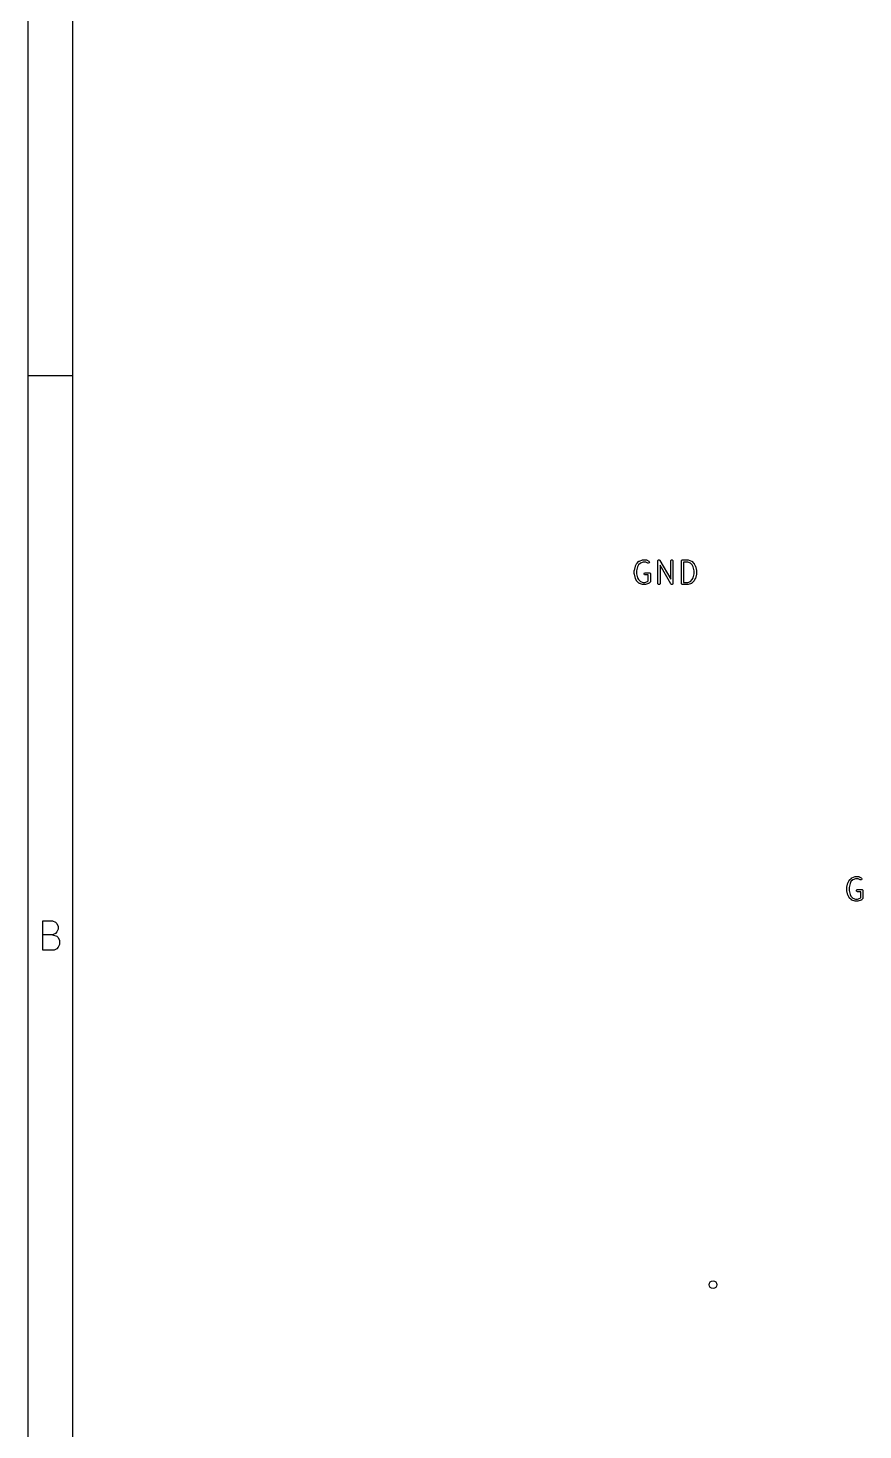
# Model space of a CAD drawing. Header units: inches. Extents: x 0.4 to 11.3, y -7.9 to -0.4.
# Drawn here: x 0.394 to 1.857, y -4.211 to -1.753 of the extents above; entities that cross this region are included whole.
import ezdxf

# ---------------------------------------------------------------- set-up
doc = ezdxf.new("R2010")
doc.units = ezdxf.units.IN
doc.header["$MEASUREMENT"] = 0
doc.layers.add('F.Silkscreen', color=41, linetype='CONTINUOUS', true_color=0xf2eda1)

msp = doc.modelspace()

# ---------------------------------------------------------------- linework, layer by layer
at = {"layer": 'BLACK', "linetype": 'CONTINUOUS'}
for p, q in [((0.3937, -7.8743), (0.3937, -0.3937)), ((0.4724, -7.7956), (0.4724, -0.4724)), ((0.3937, -2.3622), (0.4724, -2.3622)), ((0.4197, -3.3698), (0.4197, -3.3186)), ((0.4197, -3.3186), (0.4367, -3.3186)), ((0.4367, -3.3186), (0.4416, -3.3211)), ((0.4367, -3.343), (0.4197, -3.343)), ((0.4416, -3.3406), (0.4367, -3.343)), ((0.4367, -3.343), (0.444, -3.3455)), ((0.4416, -3.3211), (0.444, -3.3235)), ((0.444, -3.3381), (0.4416, -3.3406)), ((0.444, -3.3235), (0.4465, -3.3284)), ((0.4465, -3.3333), (0.444, -3.3381)), ((0.4465, -3.3284), (0.4465, -3.3333)), ((0.444, -3.3674), (0.4392, -3.3698)), ((0.444, -3.3455), (0.4465, -3.3479)), ((0.4465, -3.365), (0.444, -3.3674)), ((0.4465, -3.3479), (0.4489, -3.3528)), ((0.4489, -3.3601), (0.4465, -3.365)), ((0.4489, -3.3528), (0.4489, -3.3601)), ((0.4392, -3.3698), (0.4197, -3.3698))]:
    msp.add_line(p, q, dxfattribs=at)
at = {"layer": 'F.Silkscreen', "linetype": 'CONTINUOUS'}
for p, q in [((1.4565, -2.7044), (1.4566, -2.7041)), ((1.4565, -2.71), (1.4565, -2.7044)), ((1.4566, -2.7039), (1.4585, -2.6964)), ((1.4566, -2.7041), (1.4566, -2.7039)), ((1.4585, -2.6964), (1.4586, -2.6962)), ((1.4586, -2.696), (1.4605, -2.6922)), ((1.4586, -2.6962), (1.4586, -2.696)), ((1.4605, -2.6922), (1.4607, -2.692)), ((1.4622, -2.6976), (1.4605, -2.7046)), ((1.4605, -2.7046), (1.4605, -2.7098)), ((1.4607, -2.692), (1.4609, -2.6917)), ((1.4609, -2.6917), (1.4646, -2.688)), ((1.4639, -2.6943), (1.4622, -2.6976)), ((1.4671, -2.6911), (1.4639, -2.6943)), ((1.4646, -2.688), (1.4647, -2.6879)), ((1.4647, -2.6879), (1.465, -2.6877)), ((1.4647, -2.6879), (1.4647, -2.6879)), ((1.465, -2.6877), (1.4653, -2.6876)), ((1.4653, -2.6876), (1.4654, -2.6875)), ((1.4653, -2.6876), (1.4653, -2.6876)), ((1.4654, -2.6875), (1.471, -2.6856)), ((1.472, -2.6895), (1.4671, -2.6911)), ((1.471, -2.6856), (1.4713, -2.6856)), ((1.4713, -2.6856), (1.4716, -2.6855)), ((1.4716, -2.6855), (1.4773, -2.6855)), ((1.4768, -2.6895), (1.472, -2.6895)), ((1.4801, -2.6911), (1.4768, -2.6895)), ((1.4773, -2.6855), (1.4774, -2.6855)), ((1.4774, -2.6855), (1.4774, -2.6855)), ((1.4774, -2.6855), (1.4777, -2.6856)), ((1.4777, -2.6856), (1.478, -2.6857)), ((1.478, -2.6857), (1.478, -2.6857)), ((1.478, -2.6857), (1.4781, -2.6857)), ((1.4781, -2.6857), (1.4819, -2.6876)), ((1.4809, -2.6913), (1.4801, -2.6911)), ((1.4823, -2.6909), (1.4809, -2.6913)), ((1.4819, -2.6876), (1.4825, -2.6881)), ((1.483, -2.6895), (1.4823, -2.6909)), ((1.4825, -2.6881), (1.483, -2.6895)), ((1.4978, -2.6875), (1.4979, -2.6867)), ((1.4978, -2.7269), (1.4978, -2.6875)), ((1.4979, -2.6867), (1.4981, -2.6866)), ((1.4981, -2.6866), (1.4982, -2.6863)), ((1.4982, -2.6863), (1.4986, -2.686)), ((1.4986, -2.686), (1.499, -2.6857)), ((1.499, -2.6857), (1.4993, -2.6857)), ((1.4993, -2.6857), (1.4995, -2.6855)), ((1.4995, -2.6855), (1.5, -2.6857)), ((1.5, -2.6857), (1.5005, -2.6857)), ((1.5005, -2.6857), (1.5007, -2.6859)), ((1.5007, -2.6859), (1.501, -2.6859)), ((1.501, -2.6859), (1.5015, -2.6865)), ((1.5015, -2.6865), (1.5203, -2.7195)), ((1.5205, -2.7278), (1.5017, -2.6949)), ((1.5017, -2.6949), (1.5017, -2.7269)), ((1.5203, -2.6875), (1.5204, -2.6867)), ((1.5203, -2.7195), (1.5203, -2.6875)), ((1.5204, -2.6867), (1.5215, -2.6857)), ((1.5215, -2.6857), (1.523, -2.6857)), ((1.523, -2.6857), (1.5241, -2.6867)), ((1.5241, -2.6867), (1.5242, -2.6875)), ((1.5242, -2.6875), (1.5242, -2.7269)), ((1.539, -2.6875), (1.5392, -2.6867)), ((1.539, -2.7269), (1.539, -2.6875)), ((1.5392, -2.6867), (1.5403, -2.6857)), ((1.5403, -2.6857), (1.541, -2.6855)), ((1.541, -2.6855), (1.5504, -2.6855)), ((1.5501, -2.6895), (1.543, -2.6895)), ((1.543, -2.6895), (1.543, -2.7249)), ((1.5549, -2.6911), (1.5501, -2.6895)), ((1.5504, -2.6855), (1.5507, -2.6856)), ((1.5507, -2.6856), (1.551, -2.6856)), ((1.551, -2.6856), (1.5566, -2.6875)), ((1.5581, -2.6943), (1.5549, -2.6911)), ((1.5566, -2.6875), (1.5567, -2.6876)), ((1.5567, -2.6876), (1.5568, -2.6876)), ((1.5568, -2.6876), (1.557, -2.6877)), ((1.557, -2.6877), (1.5573, -2.6879)), ((1.5573, -2.6879), (1.5573, -2.6879)), ((1.5573, -2.6879), (1.5574, -2.688)), ((1.5574, -2.688), (1.5611, -2.6917)), ((1.5598, -2.6976), (1.5581, -2.6943)), ((1.5615, -2.7046), (1.5598, -2.6976)), ((1.5611, -2.6917), (1.5613, -2.692)), ((1.5613, -2.692), (1.5615, -2.6922)), ((1.5615, -2.6922), (1.5634, -2.696)), ((1.5615, -2.7098), (1.5615, -2.7046)), ((1.5634, -2.696), (1.5634, -2.6962)), ((1.5634, -2.6962), (1.5635, -2.6964)), ((1.5635, -2.6964), (1.5654, -2.7039)), ((1.5654, -2.7039), (1.5654, -2.7041)), ((1.5654, -2.7041), (1.5655, -2.7044)), ((1.5655, -2.7044), (1.5655, -2.71)), ((1.4566, -2.7102), (1.4565, -2.71)), ((1.4566, -2.7105), (1.4566, -2.7102)), ((1.4585, -2.718), (1.4566, -2.7105)), ((1.4586, -2.7182), (1.4585, -2.718)), ((1.4586, -2.7184), (1.4586, -2.7182)), ((1.4605, -2.7221), (1.4586, -2.7184)), ((1.4605, -2.7098), (1.4622, -2.7168)), ((1.4607, -2.7224), (1.4605, -2.7221)), ((1.4609, -2.7226), (1.4607, -2.7224)), ((1.4646, -2.7264), (1.4609, -2.7226)), ((1.4622, -2.7168), (1.4639, -2.7201)), ((1.4639, -2.7201), (1.4671, -2.7233)), ((1.4647, -2.7264), (1.4646, -2.7264)), ((1.4647, -2.7265), (1.4647, -2.7264)), ((1.465, -2.7266), (1.4647, -2.7265)), ((1.4653, -2.7268), (1.465, -2.7266)), ((1.4654, -2.7269), (1.4653, -2.7268)), ((1.4653, -2.7268), (1.4653, -2.7268)), ((1.471, -2.7287), (1.4654, -2.7269)), ((1.4671, -2.7233), (1.472, -2.7249)), ((1.4713, -2.7288), (1.471, -2.7287)), ((1.4716, -2.7288), (1.4713, -2.7288)), ((1.4754, -2.7288), (1.4716, -2.7288)), ((1.472, -2.7249), (1.4751, -2.7249)), ((1.4736, -2.7092), (1.4746, -2.7082)), ((1.4736, -2.7107), (1.4736, -2.7092)), ((1.4746, -2.7118), (1.4736, -2.7107)), ((1.4746, -2.7082), (1.4754, -2.708)), ((1.4754, -2.712), (1.4746, -2.7118)), ((1.4751, -2.7249), (1.4799, -2.7233)), ((1.4754, -2.708), (1.4829, -2.708)), ((1.4809, -2.712), (1.4754, -2.712)), ((1.4757, -2.7288), (1.4754, -2.7288)), ((1.476, -2.7287), (1.4757, -2.7288)), ((1.4816, -2.7269), (1.476, -2.7287)), ((1.4799, -2.7233), (1.4809, -2.7223)), ((1.4809, -2.7223), (1.4809, -2.712)), ((1.4817, -2.7268), (1.4816, -2.7269)), ((1.4818, -2.7268), (1.4817, -2.7268)), ((1.482, -2.7266), (1.4818, -2.7268)), ((1.4823, -2.7265), (1.482, -2.7266)), ((1.4824, -2.7264), (1.4823, -2.7264)), ((1.4823, -2.7264), (1.4823, -2.7265)), ((1.4843, -2.7245), (1.4824, -2.7264)), ((1.4829, -2.708), (1.4836, -2.7082)), ((1.4836, -2.7082), (1.4847, -2.7092)), ((1.4847, -2.7239), (1.4843, -2.7245)), ((1.4847, -2.7092), (1.4849, -2.71)), ((1.4849, -2.7231), (1.4847, -2.7239)), ((1.4849, -2.71), (1.4849, -2.7231)), ((1.4979, -2.7276), (1.4978, -2.7269)), ((1.499, -2.7287), (1.4979, -2.7276)), ((1.5005, -2.7287), (1.499, -2.7287)), ((1.5016, -2.7276), (1.5005, -2.7287)), ((1.5017, -2.7269), (1.5016, -2.7276)), ((1.5211, -2.7284), (1.5205, -2.7278)), ((1.5213, -2.7285), (1.5211, -2.7284)), ((1.5215, -2.7287), (1.5213, -2.7285)), ((1.522, -2.7287), (1.5215, -2.7287)), ((1.5225, -2.7288), (1.522, -2.7287)), ((1.5227, -2.7287), (1.5225, -2.7288)), ((1.523, -2.7287), (1.5227, -2.7287)), ((1.5234, -2.7283), (1.523, -2.7287)), ((1.5238, -2.7281), (1.5234, -2.7283)), ((1.5239, -2.7278), (1.5238, -2.7281)), ((1.5241, -2.7276), (1.5239, -2.7278)), ((1.5242, -2.7269), (1.5241, -2.7276)), ((1.5392, -2.7276), (1.539, -2.7269)), ((1.5403, -2.7287), (1.5392, -2.7276)), ((1.541, -2.7288), (1.5403, -2.7287)), ((1.5504, -2.7288), (1.541, -2.7288)), ((1.543, -2.7249), (1.5501, -2.7249)), ((1.5501, -2.7249), (1.5549, -2.7233)), ((1.5507, -2.7288), (1.5504, -2.7288)), ((1.551, -2.7287), (1.5507, -2.7288)), ((1.5566, -2.7269), (1.551, -2.7287)), ((1.5549, -2.7233), (1.5581, -2.7201)), ((1.5567, -2.7268), (1.5566, -2.7269)), ((1.5568, -2.7268), (1.5567, -2.7268)), ((1.557, -2.7266), (1.5568, -2.7268)), ((1.5573, -2.7265), (1.557, -2.7266)), ((1.5574, -2.7264), (1.5573, -2.7264)), ((1.5573, -2.7264), (1.5573, -2.7265)), ((1.5611, -2.7226), (1.5574, -2.7264)), ((1.5581, -2.7201), (1.5598, -2.7168)), ((1.5598, -2.7168), (1.5615, -2.7098)), ((1.5613, -2.7224), (1.5611, -2.7226)), ((1.5615, -2.7221), (1.5613, -2.7224)), ((1.5634, -2.7184), (1.5615, -2.7221)), ((1.5635, -2.718), (1.5634, -2.7182)), ((1.5634, -2.7182), (1.5634, -2.7184)), ((1.5654, -2.7105), (1.5635, -2.718)), ((1.5655, -2.71), (1.5654, -2.7102)), ((1.5654, -2.7102), (1.5654, -2.7105)), ((1.8333, -3.2472), (1.8371, -3.2435)), ((1.8371, -3.2435), (1.8371, -3.2434)), ((1.8371, -3.2434), (1.8372, -3.2434)), ((1.8372, -3.2434), (1.8374, -3.2432)), ((1.8374, -3.2432), (1.8377, -3.2431)), ((1.8377, -3.2431), (1.8378, -3.243)), ((1.8377, -3.2431), (1.8377, -3.2431)), ((1.8378, -3.243), (1.8435, -3.2411)), ((1.8444, -3.245), (1.8395, -3.2466)), ((1.8435, -3.2411), (1.8438, -3.2411)), ((1.8438, -3.2411), (1.8441, -3.241)), ((1.8441, -3.241), (1.8497, -3.241)), ((1.8492, -3.245), (1.8444, -3.245)), ((1.8526, -3.2466), (1.8492, -3.245)), ((1.8497, -3.241), (1.8498, -3.2411)), ((1.8498, -3.2411), (1.8498, -3.241)), ((1.8498, -3.241), (1.8501, -3.2411)), ((1.8501, -3.2411), (1.8505, -3.2412)), ((1.8505, -3.2412), (1.8505, -3.2412)), ((1.8505, -3.2412), (1.8506, -3.2412)), ((1.8506, -3.2412), (1.8543, -3.2431)), ((1.8543, -3.2431), (1.8549, -3.2436)), ((1.8554, -3.245), (1.8547, -3.2464)), ((1.8549, -3.2436), (1.8554, -3.245)), ((1.829, -3.2594), (1.8309, -3.2519)), ((1.829, -3.2596), (1.829, -3.2594)), ((1.829, -3.2599), (1.829, -3.2596)), ((1.829, -3.2655), (1.829, -3.2599)), ((1.829, -3.2657), (1.829, -3.2655)), ((1.829, -3.266), (1.829, -3.2657)), ((1.8309, -3.2735), (1.829, -3.266)), ((1.8309, -3.2519), (1.831, -3.2517)), ((1.831, -3.2517), (1.8311, -3.2515)), ((1.8311, -3.2515), (1.8329, -3.2478)), ((1.8329, -3.2478), (1.8331, -3.2475)), ((1.8347, -3.2531), (1.8329, -3.2601)), ((1.8329, -3.2601), (1.8329, -3.2653)), ((1.8329, -3.2653), (1.8347, -3.2723)), ((1.8331, -3.2475), (1.8333, -3.2472)), ((1.8363, -3.2498), (1.8347, -3.2531)), ((1.8395, -3.2466), (1.8363, -3.2498)), ((1.846, -3.2648), (1.8471, -3.2637)), ((1.846, -3.2663), (1.846, -3.2648)), ((1.8471, -3.2673), (1.846, -3.2663)), ((1.8471, -3.2637), (1.8478, -3.2635)), ((1.8478, -3.2675), (1.8471, -3.2673)), ((1.8478, -3.2635), (1.8553, -3.2635)), ((1.8534, -3.2675), (1.8478, -3.2675)), ((1.8533, -3.2468), (1.8526, -3.2466)), ((1.8547, -3.2464), (1.8533, -3.2468)), ((1.8534, -3.2778), (1.8534, -3.2675)), ((1.8553, -3.2635), (1.8561, -3.2637)), ((1.8561, -3.2637), (1.8571, -3.2648)), ((1.8571, -3.2648), (1.8573, -3.2655)), ((1.8573, -3.2655), (1.8573, -3.2786)), ((1.831, -3.2737), (1.8309, -3.2735)), ((1.8311, -3.2739), (1.831, -3.2737)), ((1.8329, -3.2776), (1.8311, -3.2739)), ((1.8331, -3.2779), (1.8329, -3.2776)), ((1.8333, -3.2781), (1.8331, -3.2779)), ((1.8371, -3.2819), (1.8333, -3.2781)), ((1.8347, -3.2723), (1.8363, -3.2756)), ((1.8363, -3.2756), (1.8395, -3.2788)), ((1.8371, -3.282), (1.8371, -3.2819)), ((1.8372, -3.282), (1.8371, -3.282)), ((1.8374, -3.2821), (1.8372, -3.282)), ((1.8377, -3.2823), (1.8374, -3.2821)), ((1.8378, -3.2824), (1.8377, -3.2823)), ((1.8377, -3.2823), (1.8377, -3.2823)), ((1.8435, -3.2842), (1.8378, -3.2824)), ((1.8395, -3.2788), (1.8444, -3.2804)), ((1.8438, -3.2843), (1.8435, -3.2842)), ((1.8441, -3.2843), (1.8438, -3.2843)), ((1.8478, -3.2843), (1.8441, -3.2843)), ((1.8444, -3.2804), (1.8475, -3.2804)), ((1.8475, -3.2804), (1.8524, -3.2788)), ((1.8481, -3.2843), (1.8478, -3.2843)), ((1.8485, -3.2842), (1.8481, -3.2843)), ((1.8541, -3.2824), (1.8485, -3.2842)), ((1.8524, -3.2788), (1.8534, -3.2778)), ((1.8542, -3.2823), (1.8541, -3.2824)), ((1.8545, -3.2821), (1.8542, -3.2823)), ((1.8542, -3.2823), (1.8542, -3.2823)), ((1.8547, -3.282), (1.8545, -3.2821)), ((1.8548, -3.282), (1.8547, -3.282)), ((1.8567, -3.28), (1.8548, -3.2819)), ((1.8548, -3.2819), (1.8548, -3.282)), ((1.8571, -3.2794), (1.8567, -3.28)), ((1.8573, -3.2786), (1.8571, -3.2794))]:
    msp.add_line(p, q, dxfattribs=at)
at = {"layer": 'F.Silkscreen'}
msp.add_circle((1.5945, -3.9567), 0.00689, dxfattribs=at)
msp.add_circle((1.5945, -3.9567), 0.00689, dxfattribs=at)

doc.saveas('drawing.dxf')
